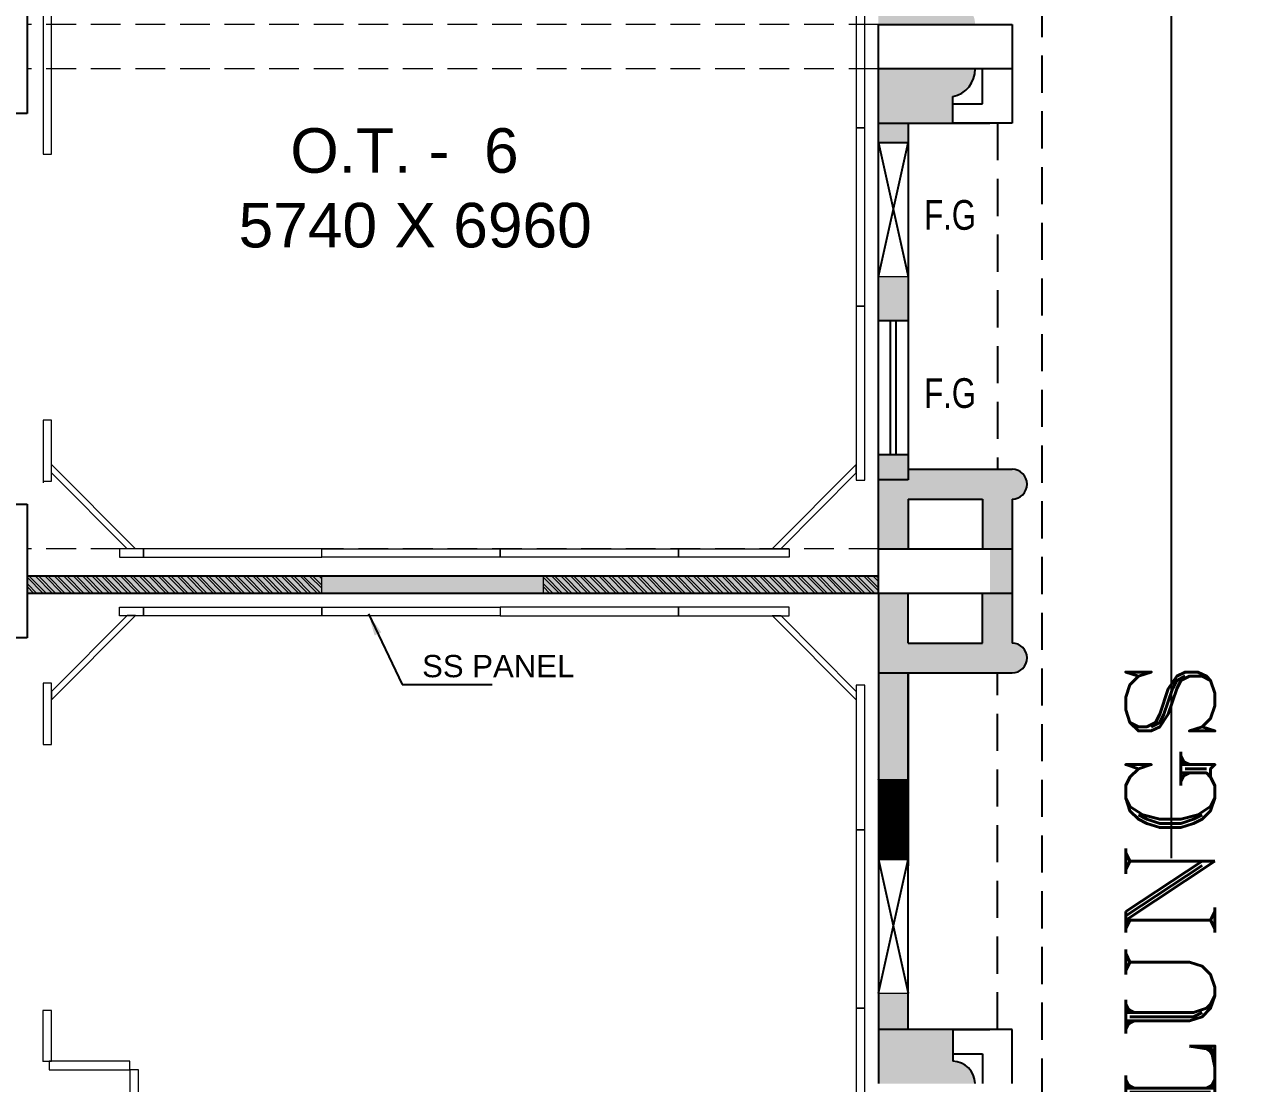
# Model space of a CAD drawing. Extents: x 11369658 to 11598203, y -3946797 to -3787209.
# Drawn here: x 11419415 to 11427626, y -3881436 to -3874306 of the extents above; entities that cross this region are included whole.
import ezdxf

# ---------------------------------------------------------------- set-up
doc = ezdxf.new("R2010")
doc.units = 0
doc.header["$MEASUREMENT"] = 0
doc.linetypes.add('DASHED', pattern=[0.75, 0.5, -0.25])
doc.linetypes.add('HIDDEN', pattern=[0.375, 0.25, -0.125])
doc.layers.get('0').update_dxf_attribs({"linetype": 'CONTINUOUS'})
for name, color, linetype in [('BEAM', 251, 'CONTINUOUS'), ('BLOCK', 251, 'CONTINUOUS'), ('dim ref', 251, 'CONTINUOUS'), ('HS', 251, 'CONTINUOUS'), ('PRD', 1, 'CONTINUOUS'), ('SECTION', 251, 'CONTINUOUS')]:
    doc.layers.add(name, color=color, linetype=linetype)
doc.layers.add('WALL PANEL', color=7, linetype='CONTINUOUS', lineweight=15)
doc.styles.add('0_RM-NM', font='arial.ttf')
doc.styles.add('ARIAL', font='arial.ttf', dxfattribs={"width": 0.75})
doc.styles.add('ROMANT', font='romant.shx')
doc.styles.get("Standard").update_dxf_attribs({"font": 'arial.ttf'})
doc.dimstyles.new('Scale 50', dxfattribs={"dimscale": 0, "dimtxt": 150, "dimasz": 150, "dimexe": 0, "dimexo": 0.1, "dimgap": 0, "dimtad": 0, "dimtoh": 1, "dimdec": 0, "dimzin": 0, "dimdsep": 46, "dimtxsty": '0_RM-NM', "dimcen": 0, "dimdle": 100, "dimclrd": 204, "dimclre": 212, "dimclrt": 224, "dimadec": 0, "dimazin": 0, "dimtfac": 1, "dimtdec": 0, "dimtofl": 0, "dimtmove": 1, "dimatfit": 3, "dimfxl": 1, "dimtolj": 1, "dimtzin": 0, "dimlwe": -1, "dimarcsym": 0})

msp = doc.modelspace()

# ---------------------------------------------------------------- hatches: boundary and pattern name
at = {"ltscale": 500}
for points in [[(11425662.5, -3874156.4), (11425662.5, -3873941.4), (11425362.5, -3873941.4), (11425162.5, -3873941.4), (11425162.5, -3874306.4), (11425812.5, -3874306.4, 0.414214)], [(11425662.5, -3874791.4, 0.368929), (11425812.5, -3874606.4), (11425162.5, -3874606.4), (11425162.5, -3874971.4), (11425362.5, -3874971.4), (11425662.5, -3874971.4)], [(11425162.5, -3877301.4), (11425362.5, -3877301.4), (11426062.5, -3877301.4, 0.000006), (11426062.5, -3877301.4, -0.884442), (11426086.7, -3877498.4, -0.061321), (11426062.5, -3877501.4), (11426062.5, -3878471.4, -1), (11426062.5, -3878671.4), (11425362.5, -3878671.4), (11425162.5, -3878671.4), (11425162.5, -3878136.4), (11425362.5, -3878136.4), (11425362.5, -3878471.4), (11425862.5, -3878471.4), (11425862.5, -3878136.4), (11425912.5, -3878136.4), (11425912.5, -3877836.4), (11425862.5, -3877836.4), (11425862.5, -3877501.4), (11425362.5, -3877501.4), (11425362.5, -3877836.4), (11425162.5, -3877836.4)], [(11425662.5, -3881071.4), (11425362.5, -3881071.4), (11425162.5, -3881071.4), (11425162.5, -3881436.4), (11425812.5, -3881436.4, 0.414214), (11425662.5, -3881286.4)]]:
    msp.add_hatch(color=8, dxfattribs=at).paths.add_polyline_path(points)
h = msp.add_hatch(color=8, dxfattribs=at)
h.paths.add_polyline_path([(11425242.5, -3876302.8), (11425282.5, -3876302.8), (11425362.5, -3876302.8), (11425362.5, -3876003.6), (11425267.6, -3876003.6), (11425242.5, -3876003.6), (11425162.5, -3876003.6), (11425162.5, -3876302.8)])
h.paths.add_polyline_path([(11425162.5, -3877371.4), (11425362.5, -3877371.4), (11425362.5, -3877301.4), (11425362.5, -3877202.8), (11425282.5, -3877202.8), (11425242.5, -3877202.8), (11425162.5, -3877202.8)])
h.paths.add_polyline_path([(11425162.5, -3875103.6), (11425242.5, -3875103.6), (11425282.5, -3875103.6), (11425362.5, -3875103.6), (11425362.5, -3874971.4), (11425162.5, -3874971.4)])
h = msp.add_hatch(color=8, dxfattribs=at)
h.paths.add_polyline_path([(11422906.3, -3878021.4), (11422906.3, -3878136.4), (11425162.5, -3878136.4), (11425162.5, -3878021.4)])
h.paths.add_polyline_path([(11422906.3, -3878136.4), (11422906.3, -3878021.4), (11419432.5, -3878021.4), (11419432.5, -3878136.4)])
at = {"layer": 'HS', "lineweight": 0, "ltscale": 10}
h = msp.add_hatch(dxfattribs=at)
h.set_pattern_fill('ANSI32', color=8, scale=120, angle=90)
h.set_pattern_definition([(135, (7645139.725, -15200577.62), (-31.81980515, -31.81980515), []), (135, (7645139.725, -15200556.41), (-31.81980515, -31.81980515), [])])
h.paths.add_polyline_path([(11419432.5, -3878021.4), (11419432.5, -3878136.4), (11421238.4, -3878136.4), (11421238.4, -3878133.6), (11421416.6, -3878134.7), (11421416.8, -3878022.6), (11421238.4, -3878021.4)])
h = msp.add_hatch(dxfattribs=at)
h.set_pattern_fill('ANSI32', color=8, scale=120, angle=90)
h.set_pattern_definition([(135, (7648613.538, -15200577.62), (-31.81980515, -31.81980515), []), (135, (7648613.538, -15200556.407), (-31.81980515, -31.81980515), [])])
h.paths.add_polyline_path([(11422906.3, -3878021.4), (11422906.3, -3878136.4), (11424712.2, -3878136.4), (11424712.2, -3878133.6), (11425162.4, -3878134.7), (11425162.6, -3878022.6), (11424712.2, -3878021.4)])
at = {"layer": 'HS', "lineweight": -3, "ltscale": 500}
h = msp.add_hatch(dxfattribs=at)
h.set_pattern_fill('ANSI31', color=8)
h.set_pattern_definition([(45, (532767.2246, -299453.40968), (-0.0883883476483, 0.0883883476483), [])])
h.paths.add_polyline_path([(11425362.5, -3879421.4), (11425362.5, -3878671.4), (11425162.5, -3878671.4), (11425162.5, -3879421.4)])
h.paths.add_polyline_path([(11425362.5, -3880828), (11425162.5, -3880828), (11425162.5, -3881071.4), (11425362.5, -3881071.4)])
h = msp.add_hatch(dxfattribs=at)
h.set_pattern_fill('ANSI31', color=8)
h.set_pattern_definition([(45, (-209420.7754, -106097.51439), (-0.0883883476483, 0.0883883476483), [])])
h.paths.add_polyline_path([(11425162.5, -3879928), (11425362.5, -3879928), (11425362.5, -3879389.7), (11425162.5, -3879389.7)])

# ---------------------------------------------------------------- linework, layer by layer
at = {"color": 8, "linetype": 'DASHED', "lineweight": 25, "ltscale": 500}
for p, q in [((11426262.5, -3860641.4), (11426262.5, -3910676.3)), ((11425662.5, -3874971.4), (11425962.5, -3874971.4)), ((11425962.5, -3874971.4), (11425962.5, -3877301.4)), ((11425962.5, -3881071.4), (11425962.5, -3878671.4)), ((11425662.5, -3881071.4), (11425962.5, -3881071.4))]:
    msp.add_line(p, q, dxfattribs=at)
at = {"color": 8, "lineweight": 25}
for p, q in [((11427131.3, -3870446.4), (11427131.3, -3879918.1)), ((11425162.5, -3877836.4), (11425162.5, -3874606.4)), ((11425862.5, -3874841.4), (11425862.5, -3874606.4)), ((11426062.5, -3874606.4), (11426062.5, -3874971.4)), ((11425662.5, -3874971.4), (11425662.5, -3874791.4)), ((11425662.5, -3874841.4), (11425862.5, -3874841.4)), ((11425162.5, -3874971.4), (11425662.5, -3874971.4)), ((11425362.5, -3874971.4), (11425362.5, -3877371.4)), ((11426062.5, -3874971.4), (11425662.5, -3874971.4)), ((11425242.5, -3877202.8), (11425242.5, -3876302.8)), ((11425282.5, -3877202.8), (11425282.5, -3876302.8)), ((11425362.5, -3877301.4), (11426062.5, -3877301.4)), ((11425362.5, -3877371.4), (11425162.5, -3877371.4)), ((11425362.5, -3877501.4), (11425862.5, -3877501.4)), ((11425362.5, -3877501.4), (11425362.5, -3877836.4)), ((11425862.5, -3877501.4), (11425862.5, -3877836.4)), ((11426062.5, -3877501.4), (11426062.5, -3877836.4)), ((11425162.5, -3878021.4), (11419432.5, -3878021.4)), ((11425162.5, -3878136.4), (11419432.5, -3878136.4)), ((11425162.5, -3878136.4), (11425162.5, -3881436.4)), ((11425362.5, -3878471.4), (11425362.5, -3878136.4)), ((11425862.5, -3878471.4), (11425862.5, -3878136.4)), ((11426062.5, -3878136.4), (11426062.5, -3878471.4)), ((11425362.5, -3878471.4), (11425862.5, -3878471.4)), ((11425162.5, -3878671.4), (11426062.5, -3878671.4)), ((11425362.5, -3881071.4), (11425362.5, -3878671.4)), ((11426062.5, -3881071.4), (11425162.5, -3881071.4)), ((11425662.5, -3881071.4), (11425662.5, -3881286.4)), ((11426062.5, -3881436.4), (11426062.5, -3881071.4)), ((11425662.5, -3881236.4), (11425862.5, -3881236.4)), ((11425862.5, -3881236.4), (11425862.5, -3881436.4))]:
    msp.add_line(p, q, dxfattribs=at)
at = {"color": 8, "lineweight": 25, "ltscale": 500}
for p, q in [((11419432.5, -3874006.4), (11419432.5, -3874906.4)), ((11425162.5, -3874606.4), (11425162.5, -3874306.4)), ((11425162.5, -3874306.4), (11426062.5, -3874306.4)), ((11426062.5, -3874306.4), (11426062.5, -3874606.4)), ((11426062.5, -3874606.4), (11425162.5, -3874606.4)), ((11419432.5, -3874906.4), (11419132.5, -3874906.4)), ((11425362.5, -3874971.4), (11425362.5, -3876752.8)), ((11425362.5, -3875103.6), (11425162.5, -3875103.6)), ((11425362.5, -3876302.8), (11425162.5, -3876302.8)), ((11425362.5, -3877202.8), (11425162.5, -3877202.8)), ((11419132.5, -3877536.4), (11419432.5, -3877536.4)), ((11419432.5, -3877536.4), (11419432.5, -3878436.4)), ((11425162.5, -3878136.4), (11425162.5, -3877836.4)), ((11425162.5, -3877836.4), (11426062.5, -3877836.4)), ((11426062.5, -3877836.4), (11426062.5, -3878136.4)), ((11426062.5, -3878136.4), (11425162.5, -3878136.4)), ((11419432.5, -3878436.4), (11419132.5, -3878436.4)), ((11425362.5, -3878671.4), (11425362.5, -3879971.4))]:
    msp.add_line(p, q, dxfattribs=at)
at = {"color": 8, "lineweight": -3}
for centre, radius, start, end in [((11425629.2, -3874611.1), 183.4, 280.46348, 1.46549), ((11426062.5, -3877401.4), 100, 270, 90), ((11426062.5, -3878571.4), 100, 270, 90), ((11425662.5, -3881436.4), 150, 0, 90)]:
    msp.add_arc(centre, radius, start, end, dxfattribs=at)
at = {"layer": 'BEAM', "color": 8, "linetype": 'HIDDEN', "lineweight": 18, "ltscale": 800}
for p, q in [((11425162.5, -3874306.4), (11419432.5, -3874306.4)), ((11425162.5, -3874606.4), (11419432.5, -3874606.4)), ((11425162.5, -3877836.4), (11419432.5, -3877836.4)), ((11425162.5, -3878136.4), (11419432.5, -3878136.4))]:
    msp.add_line(p, q, dxfattribs=at)
at = {"layer": 'BLOCK', "color": 8, "lineweight": 0, "ltscale": 500}
for points in [[(11425162.5, -3875103.6), (11425162.5, -3876003.6), (11425362.5, -3876003.6), (11425362.5, -3875103.6)], [(11425162.5, -3879928), (11425162.5, -3880828), (11425362.5, -3880828), (11425362.5, -3879928)]]:
    msp.add_lwpolyline(points, close=True, dxfattribs=at)
at = {"layer": 'PRD', "color": 8, "lineweight": 15, "ltscale": 500}
msp.add_lwpolyline([(11421416.7, -3878021.4), (11422906.3, -3878021.4), (11422906.3, -3878136.8), (11421416.7, -3878135.9)], close=True, dxfattribs=at)
at = {"layer": 'SECTION', "color": 8, "ltscale": 500}
for points in [[(11425162.5, -3876003.6), (11425362.5, -3875103.6)], [(11425162.5, -3875103.6), (11425362.5, -3876003.6)], [(11425162.5, -3880828), (11425362.5, -3879928)], [(11425162.5, -3879928), (11425362.5, -3880828)]]:
    msp.add_lwpolyline(points, dxfattribs=at)
at = {"layer": 'WALL PANEL', "color": 150, "lineweight": 15}
for points in [[(11425069.6, -3873850.3), (11425012.5, -3873850.3), (11425012.5, -3875003.6), (11425069.6, -3875003.6)], [(11425069.6, -3876203.3), (11425012.5, -3876203.3), (11425012.5, -3877374.6), (11425069.6, -3877374.6)]]:
    msp.add_lwpolyline(points, close=True, dxfattribs=at)
for points in [[(11419540.6, -3875179.4), (11419597.7, -3875179.4), (11419597.7, -3873979.3), (11419540.6, -3873979.3), (11419540.6, -3875179.4)], [(11425069.6, -3875003.5), (11425012.5, -3875003.5), (11425012.5, -3876203.6), (11425069.6, -3876203.6), (11425069.6, -3875003.5)], [(11419540.6, -3877381.7), (11419597.7, -3877381.7), (11419597.7, -3876969.4), (11419540.6, -3876969.4), (11419540.6, -3877391.4)], [(11419597.6, -3877325.9), (11419597.7, -3877269.4), (11420162.2, -3877836.5), (11420105.7, -3877836.4), (11419597.6, -3877325.9)], [(11425012.4, -3877325.9), (11425012.2, -3877269.4), (11424447.7, -3877836.5), (11424504.3, -3877836.4), (11425012.4, -3877325.9)], [(11420216.9, -3877893.7), (11420216.9, -3877836.6), (11420053.9, -3877836.6), (11420053.9, -3877893.7), (11420216.9, -3877893.7)], [(11421417, -3877893.7), (11421417, -3877836.6), (11420216.9, -3877836.6), (11420216.9, -3877893.7), (11421417, -3877893.7)], [(11422617, -3877836.6), (11422617, -3877893.7), (11421417, -3877893.7), (11421417, -3877836.6), (11422617, -3877836.6)], [(11422617, -3877893.7), (11422617, -3877836.6), (11423817, -3877836.6), (11423817, -3877893.7), (11422617, -3877893.7)], [(11423817, -3877893.7), (11423817, -3877836.6), (11424560.8, -3877836.6), (11424560.8, -3877893.7), (11423817, -3877893.7)], [(11419597.4, -3878796.8), (11419597.5, -3878853.4), (11420162, -3878286.2), (11420105.4, -3878286.4), (11419597.4, -3878796.8)], [(11420216.9, -3878229.9), (11420216.9, -3878287.1), (11420053.9, -3878287.1), (11420053.9, -3878229.9), (11420216.9, -3878229.9)], [(11421417, -3878229.9), (11421417, -3878287.1), (11420216.9, -3878287.1), (11420216.9, -3878229.9), (11421417, -3878229.9)], [(11422617, -3878229.9), (11422617, -3878287.1), (11421417, -3878287.1), (11421417, -3878229.9), (11422617, -3878229.9)], [(11422617, -3878229.5), (11422617, -3878286.7), (11423817, -3878286.7), (11423817, -3878229.5), (11422617, -3878229.5)], [(11423817, -3878229.9), (11423817, -3878287.1), (11424560.8, -3878287.1), (11424560.8, -3878229.9), (11423817, -3878229.5)], [(11425012.4, -3878796.8), (11425012.2, -3878853.4), (11424447.7, -3878286.2), (11424504.3, -3878286.4), (11425012.4, -3878796.8)], [(11419540.3, -3879153.4), (11419597.5, -3879153.4), (11419597.5, -3878741.1), (11419540.3, -3878741.1), (11419540.3, -3879153.4)], [(11425069.6, -3878754.9), (11425012.5, -3878754.9), (11425012.5, -3879728), (11425069.6, -3879728), (11425069.6, -3878754.9)], [(11425069.6, -3879728), (11425012.5, -3879728), (11425012.5, -3880928), (11425069.6, -3880928), (11425069.6, -3879728)], [(11425069.6, -3880928), (11425012.5, -3880928), (11425012.5, -3882128), (11425069.6, -3882128), (11425069.6, -3880928)], [(11419540.1, -3881286.4), (11419597.3, -3881286.4), (11419597.3, -3880943.4), (11419540.1, -3880943.4), (11419540.1, -3881288.7)], [(11419582.5, -3881286.4), (11419582.5, -3881343.5), (11420125.1, -3881343.5), (11420125.1, -3881286.4), (11419582.5, -3881286.4)], [(11420182.2, -3881343.5), (11420125.1, -3881343.5), (11420125.1, -3881829.2), (11420182.2, -3881829.2), (11420182.2, -3881343.5)]]:
    msp.add_lwpolyline(points, dxfattribs=at)

# ---------------------------------------------------------------- texts
at = {"color": 8, "lineweight": 20}
msp.add_text('5740 X 6960', height=300, dxfattribs=at).set_placement((11420856.3, -3875807.7))
at = {"color": 8, "lineweight": 20, "style": 'ARIAL', "width": 0.75}
for p in [(11425469.7, -3875688.9), (11425469.7, -3876888.1)]:
    msp.add_text('F.G', height=200, dxfattribs=at).set_placement(p)
at = {"color": 8, "lineweight": 20, "style": 'ROMANT', "width": 1.1}
msp.add_text('LIVER / HEART / LUNGS', height=600, rotation=90, dxfattribs=at).set_placement((11427426.2, -3890433.3))
at = {"color": 8, "lineweight": 0, "ltscale": 500, "insert": (11421856.3, -3875005.1), "char_height": 300, "width": 2377.08, "attachment_point": 2}
msp.add_mtext('  O.T. -  6 ', dxfattribs=at)
at = {"layer": 'dim ref', "color": 5, "insert": (11421755.2, -3878550.9), "char_height": 150, "width": 1679.74, "attachment_point": 1}
msp.add_mtext('\\pi335.84561;{\\C150;SS PANEL}', dxfattribs=at)

# ---------------------------------------------------------------- leaders
at = {"layer": 'dim ref', "color": 5}
msp.add_leader([(11421729.5, -3878274.3), (11421956.1, -3878750.1), (11422563.4, -3878750.1)], dimstyle='Scale 50', override={"dimscale": 1}, dxfattribs=at)

doc.saveas('drawing.dxf')
